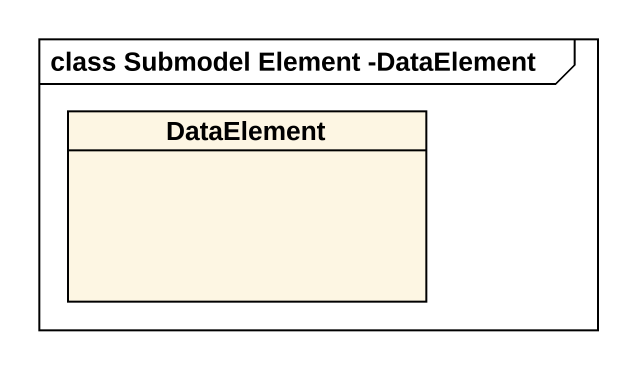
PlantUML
@startuml
mainframe class Submodel Element -DataElement
hide circle
hide empty members
class DataElement
@enduml
